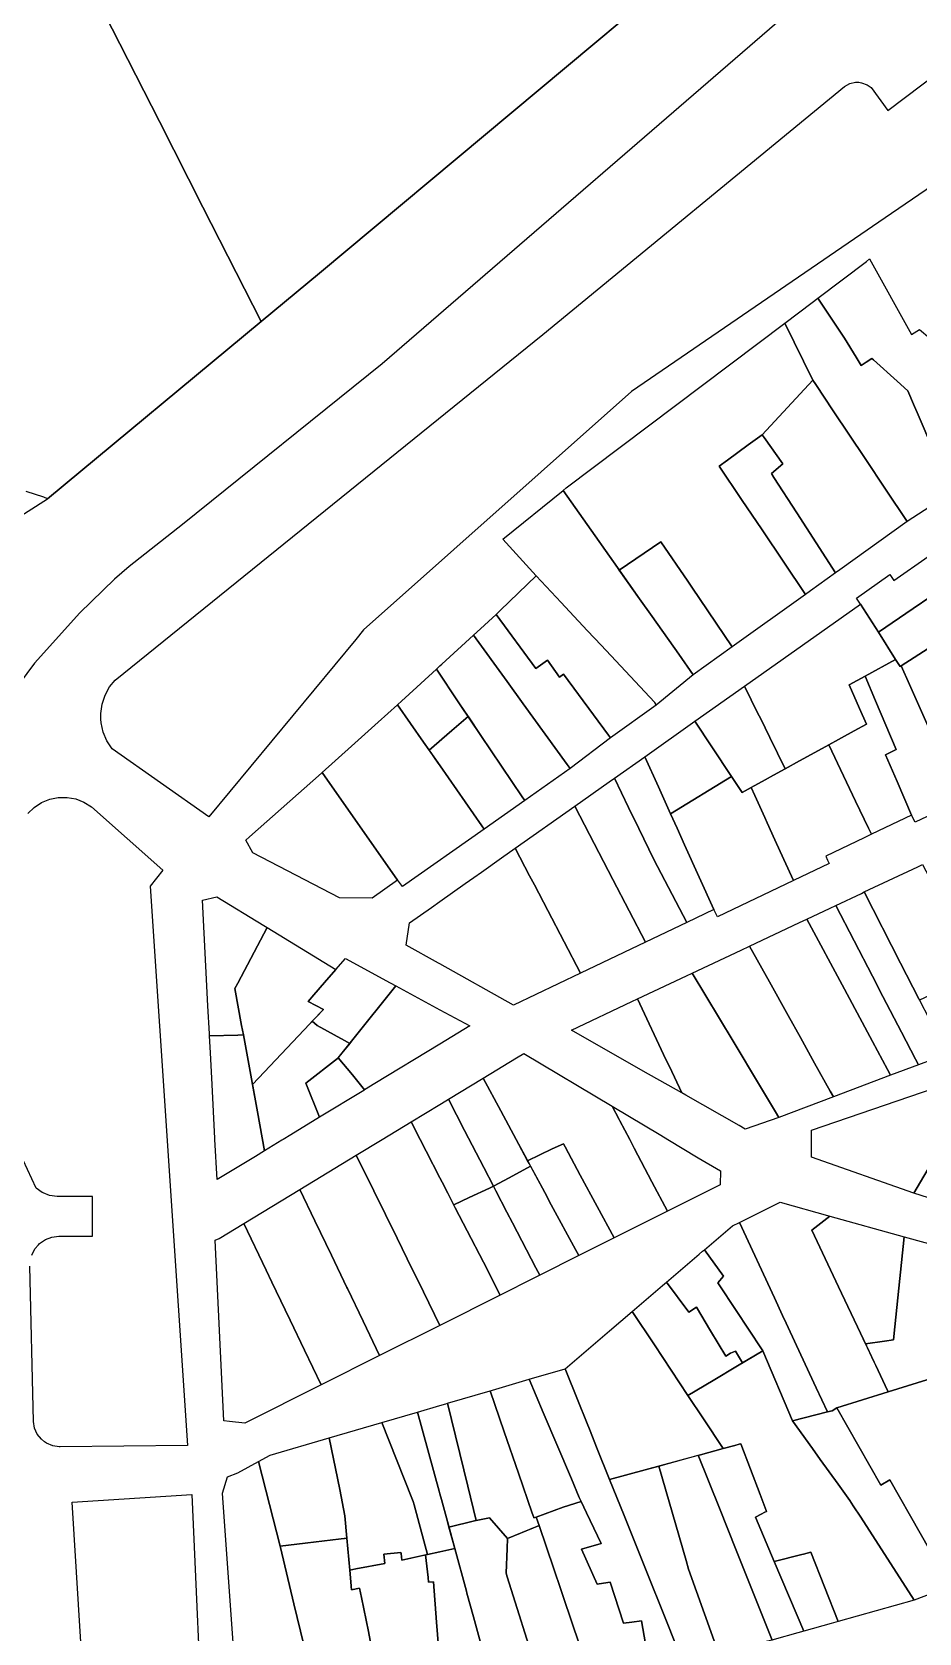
# Model space of a CAD drawing. Header units: metres. Extents: x 3 to 1027712, y 40 to 4430649.
# Drawn here: x 510162.5 to 510266.8, y 4411443.2 to 4411631.6 of the extents above; entities that cross this region are included whole.
import ezdxf

# ---------------------------------------------------------------- set-up
doc = ezdxf.new("R2010")
doc.units = ezdxf.units.M
doc.header["$MEASUREMENT"] = 0
doc.layers.add('A.ES.SDGC.CP.07003.cadastralparcel — CadastralParcel', color=1, linetype='Continuous')

msp = doc.modelspace()

# ---------------------------------------------------------------- linework, layer by layer
at = {"layer": 'A.ES.SDGC.CP.07003.cadastralparcel — CadastralParcel', "color": 7, "linetype": 'Continuous', "flags": 128}
for points in [[(510177.48, 4411621.02), (510159.81, 4411655.72), (510160.96, 4411659.18), (510165.77, 4411661.49), (510213.83, 4411682.17), (510241.92, 4411643.14), (510241.59, 4411641.04), (510196.31, 4411603.18), (510189.46, 4411597.5), (510182.6, 4411610.97), (510177.48, 4411621.02)], [(510257.53, 4411596.36), (510254.96, 4411600.25), (510260.68, 4411604.57), (510261.04, 4411604.88), (510265.97, 4411595.95), (510266.91, 4411596.57), (510269.34, 4411594.53), (510269.91, 4411593.33), (510271.59, 4411589.78), (510275.85, 4411580.72), (510270.66, 4411577.34), (510266.62, 4411586.8), (510266.32, 4411587.51), (510265.54, 4411589.33), (510264.3, 4411590.46), (510261.49, 4411592.99), (510261.32, 4411593.14), (510260.63, 4411592.71), (510260.06, 4411592.34), (510259.46, 4411593.31), (510258.07, 4411595.55), (510257.53, 4411596.36)], [(510254.38, 4411590.59), (510251.06, 4411597.32), (510254.28, 4411599.74), (510254.96, 4411600.25), (510257.53, 4411596.36), (510258.07, 4411595.55), (510259.46, 4411593.31), (510260.06, 4411592.34), (510260.63, 4411592.71), (510261.32, 4411593.14), (510261.49, 4411592.99), (510264.3, 4411590.46), (510265.54, 4411589.33), (510266.32, 4411587.51), (510266.62, 4411586.8), (510270.66, 4411577.34), (510265.46, 4411573.95), (510262.92, 4411577.77), (510260.53, 4411581.36), (510256.77, 4411587), (510254.71, 4411590.1), (510254.38, 4411590.59)], [(510253.5, 4411565.39), (510244.89, 4411559.23), (510240.13, 4411566.22), (510239.64, 4411566.95), (510236.48, 4411571.58), (510231.58, 4411568.25), (510231.39, 4411568.54), (510227.35, 4411574.27), (510225, 4411577.6), (510225.33, 4411577.91), (510251.06, 4411597.32), (510254.38, 4411590.59), (510248.41, 4411584.16), (510246.77, 4411582.97), (510244.34, 4411581.19), (510243.34, 4411580.46), (510245.97, 4411576.56), (510248.39, 4411572.98), (510253.5, 4411565.39)], [(510248.65, 4411583.83), (510248.41, 4411584.16), (510254.38, 4411590.59), (510254.71, 4411590.1), (510256.77, 4411587), (510260.53, 4411581.36), (510262.92, 4411577.77), (510265.46, 4411573.95), (510257.53, 4411568.27), (510257.04, 4411567.92), (510252.49, 4411574.97), (510249.79, 4411579.15), (510249.48, 4411579.62), (510250.84, 4411580.74), (510248.65, 4411583.83)], [(510257.04, 4411567.92), (510254.09, 4411565.81), (510253.5, 4411565.39), (510248.39, 4411572.98), (510245.97, 4411576.56), (510243.34, 4411580.46), (510244.34, 4411581.19), (510246.77, 4411582.97), (510248.41, 4411584.16), (510248.65, 4411583.83), (510250.84, 4411580.74), (510249.48, 4411579.62), (510249.79, 4411579.15), (510252.49, 4411574.97), (510257.04, 4411567.92)], [(510240.27, 4411555.93), (510235.92, 4411552.35), (510235.75, 4411552.7), (510231.19, 4411557.56), (510229.47, 4411559.4), (510227.87, 4411561.1), (510225.75, 4411563.36), (510224.76, 4411564.42), (510221.81, 4411567.56), (510217.91, 4411571.9), (510225, 4411577.6), (510227.35, 4411574.27), (510231.39, 4411568.54), (510233.97, 4411564.87), (510235.45, 4411562.77), (510238.58, 4411558.33), (510240.27, 4411555.93)], [(510267.93, 4411569.85), (510274.73, 4411574.66), (510278.28, 4411573.93), (510278.9, 4411572.33), (510271.89, 4411567.59), (510270.16, 4411566.42), (510268.24, 4411565.12), (510266.18, 4411563.72), (510262.08, 4411560.94), (510259.98, 4411564.23), (510259.48, 4411564.94), (510263.41, 4411567.71), (510263.91, 4411567), (510267.93, 4411569.85)], [(510244.89, 4411559.23), (510240.27, 4411555.93), (510238.58, 4411558.33), (510235.45, 4411562.77), (510233.97, 4411564.87), (510231.58, 4411568.25), (510236.48, 4411571.58), (510239.64, 4411566.95), (510240.13, 4411566.22), (510244.89, 4411559.23)], [(510271.89, 4411567.59), (510278.9, 4411572.33), (510280.89, 4411567.2), (510276.32, 4411564.31), (510273.92, 4411562.79), (510270.17, 4411560.42), (510269.88, 4411560.23), (510268.38, 4411559.28), (510264.75, 4411556.99), (510264.64, 4411556.91), (510264.1, 4411557.74), (510262.08, 4411560.94), (510266.18, 4411563.72), (510268.24, 4411565.12), (510270.16, 4411566.42), (510271.89, 4411567.59)], [(510221.79, 4411556.68), (510217.09, 4411563.02), (510217.62, 4411563.51), (510221.81, 4411567.56), (510224.76, 4411564.42), (510225.75, 4411563.36), (510227.87, 4411561.1), (510229.47, 4411559.4), (510231.19, 4411557.56), (510235.75, 4411552.7), (510235.92, 4411552.35), (510230.56, 4411548.5), (510230.32, 4411548.83), (510225.03, 4411555.98), (510224.57, 4411555.66), (510223.14, 4411557.66), (510221.79, 4411556.68)], [(510259.98, 4411564.23), (510262.08, 4411560.94), (510264.1, 4411557.74), (510260.5, 4411555.76), (510258.62, 4411554.73), (510259.86, 4411551.95), (510260.68, 4411550.12), (510259.24, 4411549.33), (510255.88, 4411547.48), (510252.78, 4411545.78), (510251.11, 4411544.86), (510249.3, 4411548.56), (510248.2, 4411550.82), (510247.91, 4411551.38), (510246.34, 4411554.6), (510259.98, 4411564.23)], [(510221.79, 4411556.68), (510223.14, 4411557.66), (510224.57, 4411555.66), (510225.03, 4411555.98), (510230.32, 4411548.83), (510230.56, 4411548.5), (510225.8, 4411544.9), (510225.47, 4411545.36), (510220.29, 4411552.52), (510218.42, 4411555.12), (510214.45, 4411560.6), (510214.82, 4411560.94), (510217.09, 4411563.02), (510221.79, 4411556.68)], [(510225.8, 4411544.9), (510220.46, 4411541.13), (510220.16, 4411541.56), (510215.3, 4411548.79), (510212.8, 4411552.52), (510210.07, 4411556.58), (510210.49, 4411556.96), (510210.73, 4411557.18), (510214.45, 4411560.6), (510218.42, 4411555.12), (510220.29, 4411552.52), (510225.47, 4411545.36), (510225.8, 4411544.9)], [(510269.88, 4411560.23), (510270.07, 4411560.35), (510271.95, 4411556.19), (510273.11, 4411553.61), (510275.35, 4411548.66), (510277.53, 4411543.85), (510277.33, 4411543.76), (510271.81, 4411541.13), (510269.62, 4411546.06), (510268.23, 4411549.15), (510266.84, 4411552.3), (510265.74, 4411554.77), (510264.75, 4411556.99), (510268.38, 4411559.28), (510269.88, 4411560.23)], [(510209.21, 4411547.06), (510208.55, 4411548.01), (510205.49, 4411552.39), (510206.02, 4411552.87), (510206.39, 4411553.2), (510210.07, 4411556.58), (510212.64, 4411552.75), (510212.8, 4411552.52), (510213.8, 4411551.03), (510211.9, 4411549.38), (510209.21, 4411547.06)], [(510264.1, 4411557.74), (510264.64, 4411556.91), (510264.75, 4411556.99), (510265.74, 4411554.77), (510266.84, 4411552.3), (510268.23, 4411549.15), (510269.62, 4411546.06), (510271.81, 4411541.13), (510266.42, 4411538.56), (510265.98, 4411539.4), (510264.28, 4411543.37), (510262.93, 4411546.51), (510264.16, 4411547.12), (510261.72, 4411552.84), (510260.5, 4411555.76), (510264.1, 4411557.74)], [(510246.34, 4411554.6), (510247.91, 4411551.38), (510248.2, 4411550.82), (510249.3, 4411548.56), (510251.11, 4411544.86), (510249.72, 4411544.09), (510248.76, 4411543.57), (510247.09, 4411542.65), (510246.04, 4411542.07), (510244.78, 4411543.97), (510242.47, 4411547.46), (510240.49, 4411550.46), (510246.34, 4411554.6)], [(510257.97, 4411544.02), (510256.23, 4411547.67), (510259.24, 4411549.33), (510260.68, 4411550.12), (510259.86, 4411551.95), (510258.62, 4411554.73), (510260.5, 4411555.76), (510261.72, 4411552.84), (510264.16, 4411547.12), (510262.93, 4411546.51), (510264.28, 4411543.37), (510265.98, 4411539.4), (510261.26, 4411537.15), (510260.91, 4411537.89), (510259.4, 4411541.03), (510257.97, 4411544.02)], [(510205.49, 4411531.77), (510196.65, 4411544.42), (510200.07, 4411547.51), (510203.23, 4411550.35), (510205.49, 4411552.39), (510208.55, 4411548.01), (510210.5, 4411545.2), (510215.41, 4411538.16), (510215.68, 4411537.76), (510206.1, 4411531), (510205.51, 4411531.79), (510205.49, 4411531.77)], [(510213.84, 4411550.97), (510215.3, 4411548.79), (510220.16, 4411541.56), (510220.46, 4411541.13), (510215.68, 4411537.76), (510215.41, 4411538.16), (510210.5, 4411545.2), (510210.27, 4411545.53), (510209.25, 4411547), (510209.21, 4411547.06), (510211.9, 4411549.38), (510213.8, 4411551.03), (510213.84, 4411550.97)], [(510237.62, 4411539.55), (510236.2, 4411542.72), (510234.59, 4411546.28), (510240.49, 4411550.46), (510242.47, 4411547.46), (510244.78, 4411543.97), (510237.62, 4411539.55)], [(510255.88, 4411547.48), (510256.23, 4411547.67), (510257.97, 4411544.02), (510259.4, 4411541.03), (510260.91, 4411537.89), (510261.26, 4411537.15), (510260.4, 4411536.74), (510255.88, 4411534.58), (510256.09, 4411534.12), (510256.28, 4411533.72), (510252.08, 4411531.71), (510250.95, 4411534.2), (510249.91, 4411536.49), (510248.98, 4411538.5), (510248.7, 4411539.13), (510247.53, 4411541.7), (510247.09, 4411542.65), (510248.76, 4411543.57), (510249.72, 4411544.09), (510251.11, 4411544.86), (510252.78, 4411545.78), (510255.88, 4411547.48)], [(510232.69, 4411540.3), (510231.01, 4411543.75), (510234.59, 4411546.28), (510236.2, 4411542.72), (510237.62, 4411539.55), (510238.4, 4411537.87), (510239.28, 4411535.93), (510242.72, 4411528.31), (510239.53, 4411526.79), (510235.66, 4411534.19), (510233.89, 4411537.82), (510232.69, 4411540.3)], [(510205.49, 4411531.77), (510202.51, 4411529.63), (510198.67, 4411529.67), (510188.47, 4411534.96), (510187.65, 4411536.46), (510188.1, 4411536.84), (510196.55, 4411544.33), (510196.65, 4411544.42), (510205.49, 4411531.77)], [(510230.4, 4411543.32), (510231.01, 4411543.75), (510232.69, 4411540.3), (510233.89, 4411537.82), (510235.66, 4411534.19), (510239.53, 4411526.79), (510234.67, 4411524.47), (510230.82, 4411531.85), (510228.08, 4411537.13), (510226.35, 4411540.46), (510230.4, 4411543.32)], [(510246.04, 4411542.07), (510247.09, 4411542.65), (510247.53, 4411541.7), (510248.7, 4411539.13), (510248.98, 4411538.5), (510249.91, 4411536.49), (510250.95, 4411534.2), (510252.08, 4411531.71), (510243.14, 4411527.45), (510242.72, 4411528.31), (510239.28, 4411535.93), (510238.4, 4411537.87), (510237.62, 4411539.55), (510244.78, 4411543.97), (510246.04, 4411542.07)], [(510226.35, 4411540.46), (510228.08, 4411537.13), (510230.82, 4411531.85), (510234.67, 4411524.47), (510227.02, 4411520.81), (510223.18, 4411528.17), (510221.61, 4411531.19), (510221.04, 4411532.28), (510219.36, 4411535.52), (510226.35, 4411540.46)], [(510217.73, 4411534.37), (510219.36, 4411535.52), (510221.04, 4411532.28), (510221.61, 4411531.19), (510223.18, 4411528.17), (510227.02, 4411520.81), (510219.16, 4411517.06), (510210.49, 4411521.89), (510210.33, 4411521.98), (510206.52, 4411524.1), (510206.91, 4411526.72), (510209.5, 4411528.55), (510210.49, 4411529.25), (510213.47, 4411531.36), (510214.46, 4411532.06), (510215.37, 4411532.7), (510217.73, 4411534.37)], [(510266.92, 4411517.63), (510266.84, 4411517.77), (510264.68, 4411521.99), (510260.41, 4411530.36), (510266.73, 4411533.34), (510267.26, 4411533.58), (510271.67, 4411525.24), (510272.79, 4411523.11), (510274.02, 4411520.79), (510273.33, 4411520.53), (510272.02, 4411519.97), (510271.18, 4411519.61), (510270.51, 4411519.33), (510266.92, 4411517.63)], [(510270.15, 4411511.29), (510266.78, 4411510.03), (510266.43, 4411510.7), (510264.79, 4411513.88), (510262.61, 4411518.07), (510261.38, 4411520.45), (510259.21, 4411524.61), (510257.05, 4411528.77), (510260.08, 4411530.2), (510260.41, 4411530.36), (510264.68, 4411521.99), (510266.84, 4411517.77), (510268.11, 4411515.29), (510269.8, 4411511.98), (510270.15, 4411511.29)], [(510183.38, 4411513.43), (510183.37, 4411513.65), (510183.2, 4411516.98), (510182.96, 4411521.65), (510182.56, 4411529.39), (510184.23, 4411529.81), (510189.79, 4411526.41), (510190.16, 4411526.18), (510186.7, 4411519.62), (510186.37, 4411518.99), (510187.16, 4411514.66), (510187.37, 4411513.54), (510186.71, 4411513.52), (510183.38, 4411513.43)], [(510266.78, 4411510.03), (510263.5, 4411508.8), (510263.15, 4411509.46), (510261.38, 4411512.75), (510258.08, 4411518.91), (510253.65, 4411527.17), (510256.41, 4411528.47), (510257.05, 4411528.77), (510259.21, 4411524.61), (510261.38, 4411520.45), (510262.61, 4411518.07), (510264.79, 4411513.88), (510266.43, 4411510.7), (510266.78, 4411510.03)], [(510263.5, 4411508.8), (510256.78, 4411506.24), (510256.41, 4411506.92), (510254.57, 4411510.22), (510252.9, 4411513.24), (510251.47, 4411515.81), (510249.27, 4411519.78), (510246.93, 4411524), (510252.78, 4411526.76), (510253.65, 4411527.17), (510258.08, 4411518.91), (510261.38, 4411512.75), (510263.15, 4411509.46), (510263.5, 4411508.8)], [(510188.43, 4411507.7), (510188.31, 4411508.37), (510187.37, 4411513.54), (510187.16, 4411514.66), (510186.37, 4411518.99), (510186.7, 4411519.62), (510190.16, 4411526.18), (510198.25, 4411521.23), (510196.92, 4411519.69), (510195.66, 4411518.24), (510194.97, 4411517.47), (510196.79, 4411516.54), (510195.14, 4411514.79), (510189.84, 4411509.2), (510188.43, 4411507.7)], [(510196.05, 4411514.64), (510195.47, 4411515.14), (510196.79, 4411516.54), (510194.97, 4411517.47), (510195.66, 4411518.24), (510196.92, 4411519.69), (510198.25, 4411521.23), (510199.38, 4411522.54), (510204.64, 4411519.68), (510205.31, 4411519.31), (510200.23, 4411512.99), (510199.88, 4411512.55), (510199.26, 4411512.89), (510196.05, 4411514.64)], [(510256.78, 4411506.24), (510250.37, 4411503.82), (510249.97, 4411504.49), (510248.08, 4411507.64), (510244.98, 4411512.79), (510240.16, 4411520.8), (510245.94, 4411523.53), (510246.93, 4411524), (510249.27, 4411519.78), (510251.47, 4411515.81), (510252.9, 4411513.24), (510254.57, 4411510.22), (510256.41, 4411506.92), (510256.78, 4411506.24)], [(510250.37, 4411503.82), (510246.42, 4411502.46), (510245.69, 4411502.88), (510239.43, 4411506.44), (510238.94, 4411506.72), (510237.48, 4411509.81), (510237.08, 4411510.66), (510233.72, 4411517.77), (510239.49, 4411520.49), (510240.16, 4411520.8), (510244.98, 4411512.79), (510248.08, 4411507.64), (510249.97, 4411504.49), (510250.37, 4411503.82)], [(510200.19, 4411508.83), (510198.52, 4411510.86), (510200.23, 4411512.99), (510205.31, 4411519.31), (510210.49, 4411516.5), (510213.99, 4411514.6), (510210.49, 4411512.47), (510202.83, 4411507.81), (510201.63, 4411507.07), (510200.19, 4411508.83)], [(510238.94, 4411506.72), (510234.42, 4411509.29), (510225.97, 4411514.11), (510233.07, 4411517.46), (510233.72, 4411517.77), (510237.08, 4411510.66), (510237.48, 4411509.81), (510238.94, 4411506.72)], [(510196.05, 4411514.64), (510199.26, 4411512.89), (510199.88, 4411512.55), (510198.96, 4411511.4), (510198.44, 4411510.76), (510194.73, 4411507.85), (510196.34, 4411503.86), (510192.94, 4411501.79), (510192.04, 4411501.24), (510191.88, 4411501.14), (510189.85, 4411499.9), (510189.01, 4411504.5), (510188.43, 4411507.7), (510189.84, 4411509.2), (510195.14, 4411514.79), (510195.47, 4411515.14), (510196.05, 4411514.64)], [(510189.85, 4411499.9), (510188.78, 4411499.25), (510184.27, 4411496.51), (510184.02, 4411501.24), (510184.01, 4411501.36), (510183.68, 4411507.71), (510183.49, 4411511.43), (510183.38, 4411513.43), (510186.71, 4411513.52), (510187.37, 4411513.54), (510188.31, 4411508.37), (510189.01, 4411504.5), (510189.85, 4411499.9)], [(510220.8, 4411498.74), (510219.46, 4411501.24), (510217.64, 4411504.6), (510215.56, 4411508.46), (510219.5, 4411510.86), (510220.35, 4411511.37), (510230.74, 4411505.16), (510231.57, 4411503.6), (510231.66, 4411503.43), (510232.82, 4411501.24), (510233.35, 4411500.2), (510235.43, 4411496.27), (510237.27, 4411492.81), (510231, 4411489.66), (510226.99, 4411497.04), (510225.62, 4411499.61), (510225.21, 4411500.38), (510225.01, 4411500.74), (510223.7, 4411500.12), (510220.8, 4411498.74)], [(510275.48, 4411491.99), (510266.25, 4411494.91), (510270.8, 4411502.66), (510273.12, 4411504.82), (510268.65, 4411507.28), (510283.91, 4411512.58), (510285.76, 4411509.15), (510287.32, 4411506), (510281.06, 4411499.48), (510281.64, 4411499.11), (510275.48, 4411491.99)], [(510198.44, 4411510.76), (510198.52, 4411510.86), (510200.19, 4411508.83), (510201.63, 4411507.07), (510201.52, 4411507.01), (510196.34, 4411503.86), (510194.73, 4411507.85), (510198.44, 4411510.76)], [(510216.78, 4411495.74), (510215.65, 4411497.92), (510213.39, 4411502.29), (510211.48, 4411505.98), (510215.56, 4411508.46), (510217.64, 4411504.6), (510219.46, 4411501.24), (510221, 4411498.39), (510221.15, 4411498.09), (510218.64, 4411496.74), (510216.78, 4411495.74)], [(510212.12, 4411493.55), (510210.75, 4411496.23), (510210.49, 4411496.73), (510208.88, 4411499.85), (510208.17, 4411501.24), (510207.1, 4411503.31), (510210.49, 4411505.37), (510211.17, 4411505.79), (510211.48, 4411505.98), (510213.39, 4411502.29), (510215.65, 4411497.92), (510216.78, 4411495.74), (510216.31, 4411495.51), (510213.92, 4411494.39), (510212.12, 4411493.55)], [(510266.25, 4411494.91), (510254.2, 4411499.14), (510254.22, 4411502.34), (510268.65, 4411507.28), (510273.12, 4411504.82), (510270.8, 4411502.66), (510266.25, 4411494.91)], [(510230.74, 4411505.16), (510236.46, 4411501.74), (510237.29, 4411501.24), (510240.89, 4411499.09), (510243.5, 4411497.53), (510243.44, 4411495.9), (510237.27, 4411492.81), (510235.43, 4411496.27), (510233.35, 4411500.2), (510232.82, 4411501.24), (510231.66, 4411503.43), (510231.57, 4411503.6), (510230.74, 4411505.16)], [(510207.1, 4411503.31), (510208.17, 4411501.24), (510208.88, 4411499.85), (510210.49, 4411496.73), (510210.75, 4411496.23), (510212.3, 4411493.2), (510213.71, 4411490.47), (510215.6, 4411486.8), (510217.59, 4411482.93), (510210.48, 4411479.36), (510208.55, 4411483.29), (510206.64, 4411487.18), (510205.44, 4411489.64), (510202.71, 4411495.19), (510200.65, 4411499.39), (510203.69, 4411501.24), (510207.1, 4411503.31)], [(510225.21, 4411500.38), (510226.99, 4411497.04), (510231, 4411489.66), (510226.84, 4411487.57), (510226.44, 4411488.3), (510223.59, 4411493.56), (510222.84, 4411494.98), (510222.55, 4411495.5), (510221, 4411498.39), (510220.8, 4411498.74), (510223.7, 4411500.12), (510225.01, 4411500.74), (510225.21, 4411500.38)], [(510194.02, 4411495.36), (510200.65, 4411499.39), (510202.71, 4411495.19), (510205.44, 4411489.64), (510206.64, 4411487.18), (510208.55, 4411483.29), (510210.48, 4411479.36), (510203.39, 4411475.8), (510201.45, 4411479.85), (510199.61, 4411483.68), (510199.55, 4411483.81), (510197.73, 4411487.61), (510195.79, 4411491.67), (510194.02, 4411495.36)], [(510221.15, 4411498.09), (510222.55, 4411495.5), (510222.84, 4411494.98), (510223.59, 4411493.56), (510226.44, 4411488.3), (510226.84, 4411487.57), (510222.23, 4411485.25), (510221.78, 4411486.12), (510219.03, 4411491.41), (510218.38, 4411492.68), (510217.07, 4411495.2), (510216.78, 4411495.74), (510218.64, 4411496.74), (510221.15, 4411498.09)], [(510194.02, 4411495.36), (510195.79, 4411491.67), (510197.73, 4411487.61), (510199.55, 4411483.81), (510199.61, 4411483.68), (510201.45, 4411479.85), (510203.39, 4411475.8), (510196.52, 4411472.35), (510194.56, 4411476.45), (510192.87, 4411479.98), (510192.29, 4411481.19), (510190.72, 4411484.46), (510190.06, 4411485.85), (510187.42, 4411491.35), (510194.02, 4411495.36)], [(510216.78, 4411495.74), (510217.07, 4411495.2), (510218.38, 4411492.68), (510219.03, 4411491.41), (510221.78, 4411486.12), (510222.23, 4411485.25), (510221.6, 4411484.94), (510217.59, 4411482.93), (510215.6, 4411486.8), (510213.71, 4411490.47), (510212.3, 4411493.2), (510212.12, 4411493.55), (510213.92, 4411494.39), (510216.31, 4411495.51), (510216.78, 4411495.74)], [(510257.18, 4411469.64), (510256.65, 4411469.32), (510256.08, 4411469.18), (510254.77, 4411472.01), (510252.45, 4411476.99), (510251.22, 4411479.63), (510250.8, 4411480.54), (510249.84, 4411482.6), (510245.72, 4411491.48), (510250.53, 4411493.85), (510256.36, 4411492.23), (510254.25, 4411490.55), (510256.44, 4411485.9), (510257.38, 4411483.91), (510259.95, 4411478.44), (510260.66, 4411476.96), (510261.57, 4411475.04), (510261.76, 4411474.63), (510262.87, 4411472.29), (510263.23, 4411471.53), (510257.18, 4411469.64)], [(510184.53, 4411489.6), (510187.42, 4411491.35), (510190.06, 4411485.85), (510190.72, 4411484.46), (510192.29, 4411481.19), (510192.87, 4411479.98), (510194.56, 4411476.45), (510196.52, 4411472.35), (510187.53, 4411467.84), (510185.75, 4411468.03), (510185.05, 4411468.14), (510184.05, 4411489.38), (510184.53, 4411489.6)], [(510243.19, 4411484.38), (510243.85, 4411485.14), (510241.61, 4411488.26), (510244.91, 4411491.08), (510245.72, 4411491.48), (510249.84, 4411482.6), (510250.8, 4411480.54), (510251.22, 4411479.63), (510252.45, 4411476.99), (510254.77, 4411472.01), (510256.08, 4411469.18), (510251.96, 4411468.14), (510248.46, 4411476.37), (510246.71, 4411479.03), (510245.42, 4411480.99), (510243.19, 4411484.38)], [(510260.55, 4411477.2), (510259.95, 4411478.44), (510257.38, 4411483.91), (510256.44, 4411485.9), (510254.25, 4411490.55), (510256.36, 4411492.23), (510265.12, 4411489.79), (510264.49, 4411483.73), (510264.02, 4411479.17), (510263.87, 4411477.66), (510262.81, 4411477.51), (510260.55, 4411477.2)], [(510271.19, 4411474), (510263.23, 4411471.53), (510262.87, 4411472.29), (510261.76, 4411474.63), (510261.57, 4411475.04), (510260.78, 4411476.71), (510260.66, 4411476.96), (510260.55, 4411477.2), (510262.81, 4411477.51), (510263.87, 4411477.66), (510264.02, 4411479.17), (510264.49, 4411483.73), (510265.12, 4411489.79), (510270.42, 4411488.32), (510271.18, 4411478.4), (510271.19, 4411474)], [(510241.4, 4411488.08), (510241.61, 4411488.26), (510243.85, 4411485.14), (510243.19, 4411484.38), (510245.42, 4411480.99), (510246.71, 4411479.03), (510248.46, 4411476.37), (510246.1, 4411474.94), (510245.26, 4411476.34), (510244.68, 4411476.09), (510244.13, 4411475.74), (510242.34, 4411478.73), (510240.68, 4411481.49), (510239.78, 4411480.91), (510237.14, 4411484.44), (510240.98, 4411487.73), (510241.4, 4411488.08)], [(510236.67, 4411484.04), (510237.14, 4411484.44), (510239.78, 4411480.91), (510240.68, 4411481.49), (510242.34, 4411478.73), (510244.13, 4411475.74), (510244.68, 4411476.09), (510245.26, 4411476.34), (510246.1, 4411474.94), (510245.48, 4411474.58), (510242.62, 4411472.87), (510239.67, 4411471.1), (510235.72, 4411477.06), (510233.11, 4411481), (510236.67, 4411484.04)], [(510230.44, 4411478.71), (510233.11, 4411481), (510235.72, 4411477.06), (510239.67, 4411471.1), (510241.49, 4411468.35), (510243.8, 4411464.86), (510241.14, 4411464.14), (510236.52, 4411462.88), (510234.62, 4411462.36), (510230.44, 4411461.22), (510228.92, 4411465.01), (510228.15, 4411466.95), (510227.72, 4411468.01), (510226.74, 4411470.43), (510225.21, 4411474.25), (510230.44, 4411478.71)], [(510245.69, 4411465.38), (510245.18, 4411465.24), (510243.8, 4411464.86), (510241.49, 4411468.35), (510239.67, 4411471.1), (510242.62, 4411472.87), (510245.48, 4411474.58), (510248.46, 4411476.37), (510251.96, 4411468.14), (510254.31, 4411464.88), (510255.24, 4411463.58), (510257.33, 4411460.67), (510258.72, 4411458.74), (510259.11, 4411458.14), (510259.99, 4411456.78), (510266.29, 4411447.01), (510257.35, 4411444.5), (510254.14, 4411452.66), (510253.26, 4411452.44), (510253.05, 4411452.39), (510249.83, 4411451.56), (510247.62, 4411456.78), (510248.29, 4411457.15), (510248.71, 4411457.37), (510248.91, 4411457.46), (510248.86, 4411457.58), (510248.15, 4411459.46), (510245.89, 4411465.43), (510245.69, 4411465.38)], [(510257.18, 4411469.64), (510263.23, 4411471.53), (510271.19, 4411474), (510271.3, 4411473.72), (510273.11, 4411469.04), (510272.63, 4411468.9), (510273.06, 4411467.77), (510274.21, 4411464.8), (510274.68, 4411464.96), (510274.95, 4411464.29), (510276.82, 4411459.44), (510278.09, 4411455.94), (510276.73, 4411455.44), (510278.15, 4411451.52), (510278.05, 4411451.49), (510271.4, 4411448.96), (510270.56, 4411448.63), (510263.42, 4411461.17), (510262.36, 4411460.57), (510257.18, 4411469.64)], [(510213.77, 4411460.43), (510211.39, 4411470.2), (510216.4, 4411471.66), (510218.06, 4411466.83), (510219.73, 4411461.96), (510221.34, 4411457.26), (510221.48, 4411456.87), (510221.54, 4411456.69), (510221.8, 4411456.79), (510222.15, 4411455.79), (510221.89, 4411455.68), (510218.44, 4411454.27), (510216.34, 4411456.69), (510214.76, 4411456.4), (510213.77, 4411460.43)], [(510224.99, 4411457.97), (510221.8, 4411456.79), (510221.54, 4411456.69), (510221.48, 4411456.87), (510221.34, 4411457.26), (510219.73, 4411461.96), (510218.06, 4411466.83), (510216.4, 4411471.66), (510216.68, 4411471.75), (510220.98, 4411473.01), (510222.65, 4411469.09), (510225.96, 4411461.3), (510226.89, 4411459.1), (510227.11, 4411458.63), (510224.99, 4411457.97)], [(510211.19, 4411470.14), (510211.39, 4411470.2), (510213.77, 4411460.43), (510214.76, 4411456.4), (510214.56, 4411456.37), (510211.55, 4411455.63), (510211.38, 4411456.29), (510210.67, 4411458.86), (510210.48, 4411459.55), (510210.4, 4411459.84), (510207.86, 4411469.16), (510210.48, 4411469.93), (510211.19, 4411470.14)], [(510199.55, 4411454.3), (510199.32, 4411456.96), (510198.7, 4411460.04), (510197.46, 4411466.11), (510203.66, 4411467.93), (510207.2, 4411459.01), (510207.34, 4411458.65), (510207.47, 4411458.22), (510209.03, 4411452.4), (510206.01, 4411451.74), (510205.92, 4411452.5), (510205.91, 4411452.64), (510203.9, 4411452.43), (510204.01, 4411451.32), (510200.58, 4411450.69), (510199.88, 4411450.56), (510199.55, 4411454.3)], [(510203.66, 4411467.93), (510207.86, 4411469.16), (510210.4, 4411459.84), (510210.48, 4411459.55), (510210.67, 4411458.86), (510211.38, 4411456.29), (510212.24, 4411453.1), (510210.48, 4411452.72), (510209.03, 4411452.4), (510207.47, 4411458.22), (510207.34, 4411458.65), (510207.2, 4411459.01), (510203.66, 4411467.93)], [(510256.65, 4411469.32), (510257.18, 4411469.64), (510262.36, 4411460.57), (510263.42, 4411461.17), (510270.56, 4411448.63), (510270.36, 4411448.56), (510269.07, 4411448.07), (510266.29, 4411447.01), (510259.99, 4411456.78), (510259.11, 4411458.14), (510258.72, 4411458.74), (510257.33, 4411460.67), (510255.24, 4411463.58), (510254.31, 4411464.88), (510251.96, 4411468.14), (510256.08, 4411469.18), (510256.65, 4411469.32)], [(510199.55, 4411454.3), (510191.7, 4411453.39), (510190.44, 4411458.29), (510189.14, 4411463.33), (510190.53, 4411464.08), (510197.46, 4411466.11), (510198.7, 4411460.04), (510199.32, 4411456.96), (510199.55, 4411454.3)], [(510236.39, 4411462.84), (510236.52, 4411462.88), (510240.89, 4411464.07), (510243.38, 4411457.83), (510245.36, 4411452.89), (510249.57, 4411442.33), (510243.37, 4411440.94), (510243.22, 4411440.9), (510242.55, 4411442.79), (510239.73, 4411450.67), (510239.45, 4411451.7), (510236.26, 4411462.8), (510236.39, 4411462.84)], [(510241.14, 4411464.14), (510243.8, 4411464.86), (510245.18, 4411465.24), (510245.69, 4411465.38), (510245.89, 4411465.43), (510248.15, 4411459.46), (510248.86, 4411457.58), (510248.91, 4411457.46), (510248.71, 4411457.37), (510248.29, 4411457.15), (510247.62, 4411456.78), (510249.83, 4411451.56), (510253.29, 4411443.36), (510252.6, 4411443.17), (510249.82, 4411442.39), (510249.57, 4411442.33), (510245.36, 4411452.89), (510243.38, 4411457.83), (510240.89, 4411464.07), (510241.14, 4411464.14)], [(510189.14, 4411463.33), (510190.44, 4411458.29), (510191.7, 4411453.39), (510191.74, 4411453.23), (510193.32, 4411446.59), (510194.46, 4411441.76), (510195.49, 4411437.45), (510195.26, 4411437.44), (510187.79, 4411437.09), (510186.52, 4411437.07), (510184.92, 4411459.61), (510185.48, 4411461.52), (510186.71, 4411462.02), (510189.14, 4411463.33)], [(510239.73, 4411450.67), (510242.55, 4411442.79), (510243.22, 4411440.9), (510239.02, 4411439.89), (510238.3, 4411441.67), (510236.99, 4411444.93), (510234.75, 4411450.5), (510232.15, 4411456.97), (510230.44, 4411461.22), (510234.62, 4411462.36), (510236.26, 4411462.8), (510239.45, 4411451.7), (510239.73, 4411450.67)], [(510181.32, 4411459.44), (510182.68, 4411428.61), (510187.35, 4411422), (510179.77, 4411410.52), (510179.64, 4411410.36), (510178.94, 4411409.69), (510178.31, 4411409.26), (510178.13, 4411409.17), (510177.22, 4411408.82), (510176.26, 4411408.68), (510172.86, 4411408.48), (510172.54, 4411408.51), (510171.8, 4411408.72), (510171.21, 4411409.07), (510171.14, 4411409.12), (510170.6, 4411409.67), (510170.21, 4411410.35), (510170.01, 4411413.55), (510167.22, 4411458.56), (510181.32, 4411459.44)], [(510227.11, 4411458.63), (510227.74, 4411457.29), (510229.02, 4411454.58), (510229.44, 4411453.7), (510227.16, 4411453.04), (510228.99, 4411448.89), (510229.75, 4411449.02), (510230.53, 4411449.14), (510232.08, 4411444.31), (510233.07, 4411444.44), (510234.21, 4411444.58), (510235.11, 4411439.41), (510233.9, 4411439.27), (510227.88, 4411438.99), (510226.3, 4411443.6), (510224.7, 4411448.29), (510223.88, 4411450.69), (510222.15, 4411455.79), (510221.8, 4411456.79), (510224.99, 4411457.97), (510227.11, 4411458.63)], [(510218.27, 4411450.2), (510218.41, 4411449.75), (510221.88, 4411438.7), (510221.73, 4411438.69), (510221.46, 4411438.68), (510221.12, 4411438.66), (510220.77, 4411438.65), (510216.23, 4411438.44), (510214.44, 4411445.06), (510213.67, 4411447.86), (510213.61, 4411448.07), (510212.24, 4411453.1), (510211.55, 4411455.63), (510214.56, 4411456.37), (510216.34, 4411456.69), (510218.44, 4411454.27), (510218.39, 4411453.11), (510218.27, 4411450.2)], [(510218.41, 4411449.75), (510218.27, 4411450.2), (510218.39, 4411453.11), (510218.44, 4411454.27), (510222.15, 4411455.79), (510223.88, 4411450.69), (510224.7, 4411448.29), (510226.3, 4411443.6), (510227.88, 4411438.99), (510221.88, 4411438.7), (510218.41, 4411449.75)], [(510199.88, 4411450.56), (510200.09, 4411448.24), (510201.04, 4411448.43), (510201.27, 4411447.35), (510201.53, 4411446), (510202.08, 4411443.35), (510202.29, 4411442.27), (510203.2, 4411437.82), (510195.49, 4411437.45), (510194.46, 4411441.76), (510193.32, 4411446.59), (510191.74, 4411453.23), (510191.7, 4411453.39), (510198.89, 4411454.23), (510199.25, 4411454.27), (510199.55, 4411454.3), (510199.88, 4411450.56)], [(510209.03, 4411452.4), (510210.48, 4411452.72), (510212.24, 4411453.1), (510213.61, 4411448.07), (510213.67, 4411447.86), (510214.44, 4411445.06), (510216.23, 4411438.44), (510211.22, 4411438.2), (510210.77, 4411438.17), (510210.59, 4411438.16), (510210.1, 4411444.45), (510209.72, 4411449.18), (510209.16, 4411449.12), (510209.1, 4411449.68), (510208.81, 4411452.35), (510209.03, 4411452.4)], [(510210.59, 4411438.16), (510210.48, 4411438.16), (510203.2, 4411437.82), (510202.29, 4411442.27), (510202.08, 4411443.35), (510201.53, 4411446), (510201.27, 4411447.35), (510201.04, 4411448.43), (510200.09, 4411448.24), (510199.88, 4411450.56), (510200.58, 4411450.69), (510204.01, 4411451.32), (510203.9, 4411452.43), (510205.91, 4411452.64), (510205.92, 4411452.5), (510206.01, 4411451.74), (510208.81, 4411452.35), (510209.1, 4411449.68), (510209.16, 4411449.12), (510209.72, 4411449.18), (510210.1, 4411444.45), (510210.59, 4411438.16)], [(510253.26, 4411452.44), (510254.14, 4411452.66), (510257.35, 4411444.5), (510256.51, 4411444.27), (510253.29, 4411443.36), (510249.83, 4411451.56), (510253.05, 4411452.39), (510253.26, 4411452.44)]]:
    msp.add_lwpolyline(points, close=True, dxfattribs=at)
for points in [[(510159.81, 4411655.72), (510177.48, 4411621.02), (510182.6, 4411610.97), (510189.46, 4411597.5), (510164.32, 4411576.64), (510163.9, 4411576.81), (510161.8, 4411577.49)], [(510314.3, 4411644.83), (510263.62, 4411610.2), (510233.01, 4411589.28), (510201.48, 4411561.21), (510200.59, 4411560.06), (510183.32, 4411539.22), (510183.32, 4411539.22), (510171.92, 4411547.22), (510171.31, 4411548.14), (510170.88, 4411549.17), (510170.63, 4411550.25), (510170.59, 4411550.71), (510170.59, 4411551.36), (510170.74, 4411552.46), (510171.1, 4411553.51), (510171.63, 4411554.49), (510172.28, 4411555.3), (510222.6, 4411595.96), (510258.07, 4411625.17), (510258.7, 4411625.5), (510259.39, 4411625.65), (510259.76, 4411625.65), (510260.1, 4411625.6), (510260.76, 4411625.35), (510261.21, 4411625.04), (510263.19, 4411622.33), (510307.67, 4411655.94)], [(510154.2, 4411570.18), (510164.32, 4411576.64), (510189.46, 4411597.5), (510196.31, 4411603.18), (510241.59, 4411641.04)], [(510254.15, 4411636.16), (510203.68, 4411592.53), (510180.2, 4411573.6), (510173.93, 4411568.68), (510172.21, 4411567.16), (510168.12, 4411563.23), (510162.8, 4411557.29), (510158.02, 4411550.91)], [(510162.02, 4411539.58), (510162.76, 4411540.31), (510163.62, 4411540.89), (510164.58, 4411541.29), (510165.59, 4411541.49), (510165.66, 4411541.5), (510166.63, 4411541.5), (510167.65, 4411541.31), (510168.61, 4411540.93), (510169.48, 4411540.37), (510177.9, 4411532.91), (510177.9, 4411532.91), (510176.41, 4411531.03), (510180.8, 4411465.21), (510165.8, 4411465.08), (510165.71, 4411465.08), (510164.94, 4411465.18), (510164.22, 4411465.48), (510163.96, 4411465.64), (510163.6, 4411465.95), (510163.11, 4411466.56), (510162.8, 4411467.28), (510162.69, 4411468.05), (510162.26, 4411486.31)], [(510162.47, 4411487.64), (510162.85, 4411488.37), (510163.25, 4411488.85), (510163.39, 4411488.99), (510164.07, 4411489.46), (510164.84, 4411489.75), (510165.66, 4411489.84), (510169.62, 4411489.84), (510169.62, 4411494.51), (510165.66, 4411494.51), (510165.44, 4411494.52), (510164.55, 4411494.66), (510163.82, 4411494.94), (510163.71, 4411494.99), (510162.97, 4411495.51), (510161.44, 4411498.82)], [(510235.11, 4411439.41), (510234.21, 4411444.58), (510233.07, 4411444.44), (510232.08, 4411444.31), (510230.53, 4411449.14), (510229.75, 4411449.02), (510228.99, 4411448.89), (510227.16, 4411453.04), (510229.44, 4411453.7), (510229.02, 4411454.58), (510227.74, 4411457.29), (510227.11, 4411458.63), (510226.89, 4411459.1), (510225.96, 4411461.3), (510222.65, 4411469.09), (510222.65, 4411469.09), (510220.98, 4411473.01), (510225.21, 4411474.25), (510226.74, 4411470.43), (510227.72, 4411468.01), (510228.15, 4411466.95), (510228.92, 4411465.01), (510230.44, 4411461.22), (510232.15, 4411456.97), (510234.75, 4411450.5), (510236.99, 4411444.93), (510238.3, 4411441.67)]]:
    msp.add_lwpolyline(points, dxfattribs=at)

doc.saveas('drawing.dxf')
